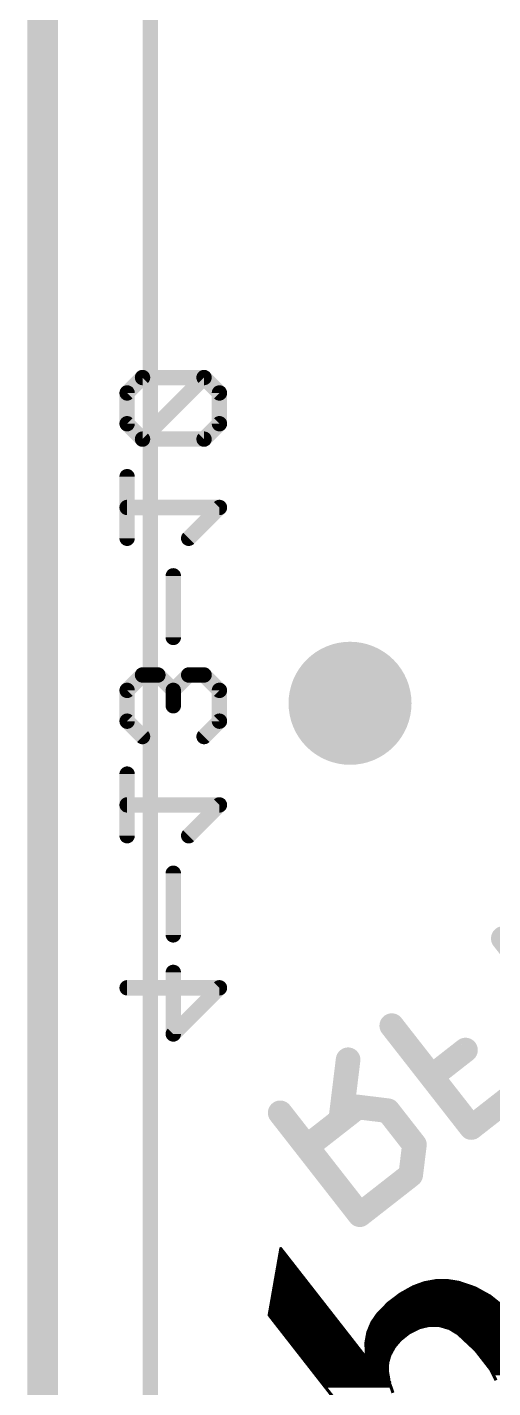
# Model space of a CAD drawing. Extents: x -0.1 to 20.3, y -11.4 to 28.1.
# Drawn here: x -0.13 to 3.72, y 8.32 to 19.55 of the extents above; entities that cross this region are included whole.
import ezdxf

# ---------------------------------------------------------------- set-up
doc = ezdxf.new("R2010")
doc.units = 0
for name, color, linetype in [('1', 12, 'CONTINUOUS'), ('16', 132, 'CONTINUOUS'), ('18', 110, 'CONTINUOUS'), ('20', 53, 'CONTINUOUS'), ('21', 41, 'CONTINUOUS'), ('22', 40, 'CONTINUOUS')]:
    doc.layers.add(name, color=color, linetype=linetype)

# ---------------------------------------------------------------- blocks, each defined once
blk = doc.blocks.new('ROUNDV')
at = {"const_width": 0.5}
blk.add_lwpolyline([(0, -0.25, 1), (0, 0.25, 1), (0, -0.25)], format="xyb", dxfattribs=at)

msp = doc.modelspace()

# ---------------------------------------------------------------- linework, layer by layer
at = {"layer": '1', "const_width": 0.254}
msp.add_lwpolyline([(0, 27.94), (0, 0)], dxfattribs=at)
at = {"layer": '16'}
for points, const_width in [([(0, 27.94), (0, 0)], 0.254), ([(0.8256, 16.6594), (0.6985, 16.5323)], 0.127), ([(1.334, 16.6594), (0.8256, 16.6594)], 0.127), ([(0.8256, 16.151), (1.334, 16.6594)], 0.127), ([(1.4612, 16.5323), (1.334, 16.6594)], 0.127), ([(0.6985, 16.5323), (0.6985, 16.2781)], 0.127), ([(1.4612, 16.2781), (1.4612, 16.5323)], 0.127), ([(0.6985, 16.2781), (0.8256, 16.151)], 0.127), ([(1.334, 16.151), (1.4612, 16.2781)], 0.127), ([(0.8256, 16.151), (1.334, 16.151)], 0.127), ([(0.6985, 15.3324), (0.6985, 15.8408)], 0.127), ([(1.4612, 15.5866), (0.6985, 15.5866)], 0.127), ([(1.2069, 15.3324), (1.4612, 15.5866)], 0.127), ([(1.0798, 14.5138), (1.0798, 15.0222)], 0.127), ([(0.8256, 14.2037), (0.6985, 14.0766)], 0.127), ([(0.9527, 14.2037), (0.8256, 14.2037)], 0.127), ([(1.0798, 14.0766), (0.9527, 14.2037)], 0.127), ([(1.2069, 14.2037), (1.0798, 14.0766)], 0.127), ([(1.334, 14.2037), (1.2069, 14.2037)], 0.127), ([(1.4612, 14.0766), (1.334, 14.2037)], 0.127), ([(0.6985, 14.0766), (0.6985, 13.8223)], 0.127), ([(1.0798, 14.0766), (1.0798, 13.9495)], 0.127), ([(1.4612, 13.8223), (1.4612, 14.0766)], 0.127), ([(0.6985, 13.8223), (0.8256, 13.6952)], 0.127), ([(1.334, 13.6952), (1.4612, 13.8223)], 0.127), ([(0.6985, 12.8767), (0.6985, 13.3851)], 0.127), ([(1.4612, 13.1309), (0.6985, 13.1309)], 0.127), ([(1.2069, 12.8767), (1.4612, 13.1309)], 0.127), ([(1.0798, 12.0581), (1.0798, 12.5665)], 0.127), ([(1.0798, 11.2395), (1.0798, 11.7479)], 0.127), ([(0.6985, 11.6208), (1.4612, 11.6208)], 0.127), ([(1.4612, 11.6208), (1.0798, 11.2395)], 0.127)]:
    msp.add_lwpolyline(points, dxfattribs=dict(at, const_width=const_width))
at = {"layer": '16', "const_width": 0.0635}
for points in [[(0.8256, 16.6912, 1), (0.8256, 16.6277)], [(0.8481, 16.637, 1), (0.8032, 16.6819)], [(1.3565, 16.6819, 1), (1.3116, 16.637)], [(1.3565, 16.637, 1), (1.3116, 16.6819)], [(1.334, 16.6277, 1), (1.334, 16.6912)], [(0.7303, 16.5323, 1), (0.6667, 16.5323)], [(0.676, 16.5547, 1), (0.721, 16.5098)], [(1.4929, 16.5323, 1), (1.4294, 16.5323)], [(1.4387, 16.5098, 1), (1.4836, 16.5547)], [(0.6667, 16.2781, 1), (0.7303, 16.2781)], [(0.721, 16.3005, 1), (0.676, 16.2556)], [(1.4294, 16.2781, 1), (1.4929, 16.2781)], [(1.4836, 16.2556, 1), (1.4387, 16.3005)], [(0.8256, 16.1827, 1), (0.8256, 16.1192)], [(0.8032, 16.1734, 1), (0.8481, 16.1285)], [(0.8032, 16.1285, 1), (0.8481, 16.1734)], [(1.3116, 16.1734, 1), (1.3565, 16.1285)], [(1.334, 16.1192, 1), (1.334, 16.1827)], [(0.7303, 15.8408, 1), (0.6667, 15.8408)], [(0.6985, 15.6184, 1), (0.6985, 15.5549)], [(1.4836, 15.5642, 1), (1.4387, 15.6091)], [(1.4612, 15.5549, 1), (1.4612, 15.6184)], [(0.6667, 15.3324, 1), (0.7303, 15.3324)], [(1.1845, 15.3548, 1), (1.2294, 15.3099)], [(1.1116, 15.0222, 1), (1.0481, 15.0222)], [(1.0481, 14.5138, 1), (1.1116, 14.5138)], [(0.8256, 14.2354, 1), (0.8256, 14.1719)], [(0.8481, 14.1812, 1), (0.8032, 14.2261)], [(0.9752, 14.2261, 1), (0.9303, 14.1812)], [(0.9527, 14.1719, 1), (0.9527, 14.2354)], [(1.2069, 14.2354, 1), (1.2069, 14.1719)], [(1.2294, 14.1812, 1), (1.1845, 14.2261)], [(1.3565, 14.2261, 1), (1.3116, 14.1812)], [(1.334, 14.1719, 1), (1.334, 14.2354)], [(0.7303, 14.0766, 1), (0.6667, 14.0766)], [(0.676, 14.099, 1), (0.721, 14.0541)], [(1.1116, 14.0766, 1), (1.0481, 14.0766)], [(1.0574, 14.099, 1), (1.1023, 14.0541)], [(1.0574, 14.0541, 1), (1.1023, 14.099)], [(1.4929, 14.0766, 1), (1.4294, 14.0766)], [(1.4387, 14.0541, 1), (1.4836, 14.099)], [(1.0481, 13.9495, 1), (1.1116, 13.9495)], [(0.6667, 13.8223, 1), (0.7303, 13.8223)], [(0.721, 13.8448, 1), (0.676, 13.7999)], [(1.4294, 13.8223, 1), (1.4929, 13.8223)], [(1.4836, 13.7999, 1), (1.4387, 13.8448)], [(0.8032, 13.6728, 1), (0.8481, 13.7177)], [(1.3116, 13.7177, 1), (1.3565, 13.6728)], [(0.7303, 13.3851, 1), (0.6667, 13.3851)], [(0.6985, 13.1626, 1), (0.6985, 13.0991)], [(1.4836, 13.1084, 1), (1.4387, 13.1533)], [(1.4612, 13.0991, 1), (1.4612, 13.1626)], [(1.1845, 12.8991, 1), (1.2294, 12.8542)], [(0.6667, 12.8767, 1), (0.7303, 12.8767)], [(1.1116, 12.5665, 1), (1.0481, 12.5665)], [(1.0481, 12.0581, 1), (1.1116, 12.0581)], [(1.1116, 11.7479, 1), (1.0481, 11.7479)], [(0.6985, 11.6526, 1), (0.6985, 11.5891)], [(1.4836, 11.5984, 1), (1.4387, 11.6433)], [(1.4612, 11.5891, 1), (1.4612, 11.6526)], [(1.0574, 11.262, 1), (1.1023, 11.217)], [(1.0481, 11.2395, 1), (1.1116, 11.2395)]]:
    msp.add_lwpolyline(points, format="xyb", dxfattribs=at)
at = {"layer": '20', "const_width": 0.2032}
msp.add_lwpolyline([(0, 0), (0, 27.94)], dxfattribs=at)
at = {"layer": '21', "const_width": 0.127}
msp.add_lwpolyline([(0.89, 5.97), (0.89, 21.97)], dxfattribs=at)
at = {"layer": '22'}
for points, const_width in [([(3.8061, 12.0286), (4.4635, 11.1872)], 0.2032), ([(2.8846, 11.3086), (3.542, 10.4673)], 0.2032), ([(2.4627, 10.5273), (2.524, 11.0269)], 0.2032), ([(3.2133, 10.888), (3.4937, 11.1071)], 0.2032), ([(3.542, 10.4673), (4.1029, 10.9055)], 0.2032), ([(1.9631, 10.5887), (2.6205, 9.7473)], 0.2032), ([(2.6029, 10.6369), (2.1822, 10.3082)], 0.2032), ([(2.8527, 10.6062), (2.6029, 10.6369)], 0.2032), ([(3.0718, 10.3258), (2.8527, 10.6062)], 0.2032), ([(3.0412, 10.076), (3.0718, 10.3258)], 0.2032), ([(2.6205, 9.7473), (3.0412, 10.076)], 0.2032), ([(1.968, 9.4674), (1.8717, 8.9182)], 0.0254), ([(1.9603, 9.4234), (2.0024, 9.4234)], 0.0254), ([(1.9648, 9.4488), (1.9825, 9.4488)], 0.0254), ([(2.6576, 8.5847), (1.968, 9.4674)], 0.0254), ([(1.9425, 9.3218), (2.0817, 9.3218)], 0.0254), ([(1.9469, 9.3472), (2.0619, 9.3472)], 0.0254), ([(1.9514, 9.3726), (2.0421, 9.3726)], 0.0254), ([(1.9559, 9.398), (2.0222, 9.398)], 0.0254), ([(1.9247, 9.2202), (2.1611, 9.2202)], 0.0254), ([(1.9291, 9.2456), (2.1413, 9.2456)], 0.0254), ([(1.9336, 9.271), (2.1214, 9.271)], 0.0254), ([(1.938, 9.2964), (2.1016, 9.2964)], 0.0254), ([(3.2475, 9.203), (3.1526, 9.1855)], 0.0254), ([(3.3441, 9.2042), (3.2475, 9.203)], 0.0254), ([(3.4394, 9.189), (3.3441, 9.2042)], 0.0254), ([(1.9024, 9.0932), (2.2603, 9.0932)], 0.0254), ([(1.9068, 9.1186), (2.2405, 9.1186)], 0.0254), ([(1.9113, 9.144), (2.2207, 9.144)], 0.0254), ([(1.9157, 9.1694), (2.2008, 9.1694)], 0.0254), ([(1.9202, 9.1948), (2.181, 9.1948)], 0.0254), ([(2.9549, 9.0923), (2.8571, 9.0181)], 0.0254), ([(3.0621, 9.1521), (2.9549, 9.0923)], 0.0254), ([(2.9564, 9.0932), (3.664, 9.0932)], 0.0254), ([(3.002, 9.1186), (3.6178, 9.1186)], 0.0254), ([(3.0476, 9.144), (3.5709, 9.144)], 0.0254), ([(3.1526, 9.1855), (3.0621, 9.1521)], 0.0254), ([(3.1091, 9.1694), (3.4967, 9.1694)], 0.0254), ([(3.2032, 9.1948), (3.4031, 9.1948)], 0.0254), ([(3.5732, 9.1432), (3.4394, 9.189)], 0.0254), ([(3.697, 9.075), (3.5732, 9.1432)], 0.0254), ([(1.8845, 8.9916), (2.3397, 8.9916)], 0.0254), ([(1.889, 9.017), (2.3199, 9.017)], 0.0254), ([(1.8935, 9.0424), (2.3, 9.0424)], 0.0254), ([(1.8979, 9.0678), (2.2802, 9.0678)], 0.0254), ([(2.8571, 9.0181), (2.7707, 8.9309)], 0.0254), ([(2.8308, 8.9916), (3.8007, 8.9916)], 0.0254), ([(2.856, 9.017), (3.7692, 9.017)], 0.0254), ([(2.8891, 9.0424), (3.7376, 9.0424)], 0.0254), ([(2.9226, 9.0678), (3.706, 9.0678)], 0.0254), ([(3.8072, 8.9864), (3.697, 9.075)], 0.0254), ([(1.8717, 8.9182), (3.1336, 7.303)], 0.0254), ([(1.8739, 8.9154), (2.3993, 8.9154)], 0.0254), ([(1.8756, 8.9408), (2.3794, 8.9408)], 0.0254), ([(1.8801, 8.9662), (2.3596, 8.9662)], 0.0254), ([(1.8937, 8.89), (2.4191, 8.89)], 0.0254), ([(1.9136, 8.8646), (2.4389, 8.8646)], 0.0254), ([(2.7707, 8.9309), (2.7205, 8.8581)], 0.0254), ([(2.7249, 8.8646), (3.9133, 8.8646)], 0.0254), ([(2.7425, 8.89), (3.8911, 8.89)], 0.0254), ([(2.76, 8.9154), (3.869, 8.9154)], 0.0254), ([(2.7805, 8.9408), (3.8469, 8.9408)], 0.0254), ([(2.8057, 8.9662), (3.8248, 8.9662)], 0.0254), ([(1.9334, 8.8392), (2.4588, 8.8392)], 0.0254), ([(1.9533, 8.8138), (2.4786, 8.8138)], 0.0254), ([(1.9731, 8.7884), (2.4985, 8.7884)], 0.0254), ([(1.9929, 8.763), (2.5183, 8.763)], 0.0254), ([(2.6867, 8.7763), (2.671, 8.6892)], 0.0254), ([(2.6843, 8.763), (3.0171, 8.763)], 0.0254), ([(2.7205, 8.8581), (2.6867, 8.7763)], 0.0254), ([(2.6917, 8.7884), (3.0606, 8.7884)], 0.0254), ([(2.7022, 8.8138), (3.1112, 8.8138)], 0.0254), ([(2.7127, 8.8392), (3.9354, 8.8392)], 0.0254), ([(2.9559, 8.7146), (3.0293, 8.7727)], 0.0254), ([(3.0293, 8.7727), (3.113, 8.8147)], 0.0254), ([(3.113, 8.8147), (3.195, 8.8342)], 0.0254), ([(3.195, 8.8342), (3.2794, 8.8321)], 0.0254), ([(3.2794, 8.8321), (3.3604, 8.8083)], 0.0254), ([(3.3417, 8.8138), (3.956, 8.8138)], 0.0254), ([(3.3604, 8.8083), (3.4325, 8.7646)], 0.0254), ([(3.3933, 8.7884), (3.9711, 8.7884)], 0.0254), ([(3.4325, 8.7646), (3.578, 8.6284)], 0.0254), ([(3.4342, 8.763), (3.9861, 8.763)], 0.0254), ([(2.0128, 8.7376), (2.5382, 8.7376)], 0.0254), ([(2.0326, 8.7122), (2.558, 8.7122)], 0.0254), ([(2.0525, 8.6868), (2.5779, 8.6868)], 0.0254), ([(2.0723, 8.6614), (2.5977, 8.6614)], 0.0254), ([(2.671, 8.6892), (2.6741, 8.6008)], 0.0254), ([(2.6711, 8.6868), (2.9325, 8.6868)], 0.0254), ([(2.672, 8.6614), (2.911, 8.6614)], 0.0254), ([(2.6752, 8.7122), (2.9539, 8.7122)], 0.0254), ([(2.6798, 8.7376), (2.985, 8.7376)], 0.0254), ([(2.8699, 8.5894), (2.9067, 8.6563)], 0.0254), ([(2.9067, 8.6563), (2.9559, 8.7146)], 0.0254), ([(3.4614, 8.7376), (4.0012, 8.7376)], 0.0254), ([(3.4885, 8.7122), (4.0163, 8.7122)], 0.0254), ([(3.5156, 8.6868), (4.0313, 8.6868)], 0.0254), ([(3.5427, 8.6614), (4.0464, 8.6614)], 0.0254), ([(2.0922, 8.636), (2.6175, 8.636)], 0.0254), ([(2.112, 8.6106), (2.6374, 8.6106)], 0.0254), ([(2.1319, 8.5852), (2.6572, 8.5852)], 0.0254), ([(2.1517, 8.5598), (2.6771, 8.5598)], 0.0254), ([(2.1715, 8.5344), (2.6969, 8.5344)], 0.0254), ([(2.8484, 8.3405), (2.6576, 8.5847)], 0.0254), ([(2.6729, 8.636), (2.8956, 8.636)], 0.0254), ([(2.6738, 8.6106), (2.8816, 8.6106)], 0.0254), ([(2.6741, 8.6008), (2.8571, 8.3666)], 0.0254), ([(2.6863, 8.5852), (2.8687, 8.5852)], 0.0254), ([(2.7061, 8.5598), (2.8611, 8.5598)], 0.0254), ([(2.726, 8.5344), (2.8536, 8.5344)], 0.0254), ([(2.8476, 8.4615), (2.8513, 8.5267)], 0.0254), ([(2.8513, 8.5267), (2.8699, 8.5894)], 0.0254), ([(3.5698, 8.636), (4.0615, 8.636)], 0.0254), ([(3.578, 8.6284), (3.7004, 8.4711)], 0.0254), ([(3.5918, 8.6106), (4.0726, 8.6106)], 0.0254), ([(3.6116, 8.5852), (4.082, 8.5852)], 0.0254), ([(3.6314, 8.5598), (4.0914, 8.5598)], 0.0254), ([(3.6511, 8.5344), (4.1008, 8.5344)], 0.0254), ([(2.1914, 8.509), (2.7168, 8.509)], 0.0254), ([(2.2112, 8.4836), (2.7366, 8.4836)], 0.0254), ([(2.2311, 8.4582), (2.7565, 8.4582)], 0.0254), ([(2.2509, 8.4328), (2.7763, 8.4328)], 0.0254), ([(2.7458, 8.509), (2.8503, 8.509)], 0.0254), ([(2.7657, 8.4836), (2.8489, 8.4836)], 0.0254), ([(2.7855, 8.4582), (2.8482, 8.4582)], 0.0254), ([(2.8054, 8.4328), (2.8527, 8.4328)], 0.0254), ([(2.859, 8.3971), (2.8476, 8.4615)], 0.0254), ([(3.6709, 8.509), (4.1102, 8.509)], 0.0254), ([(3.6907, 8.4836), (4.1196, 8.4836)], 0.0254), ([(3.7004, 8.4711), (3.7463, 8.3806)], 0.0254), ([(3.707, 8.4582), (4.129, 8.4582)], 0.0254), ([(3.7198, 8.4328), (4.1384, 8.4328)], 0.0254), ([(2.2708, 8.4074), (2.7961, 8.4074)], 0.0254), ([(2.2906, 8.382), (2.816, 8.382)], 0.0254), ([(2.3105, 8.3566), (2.8358, 8.3566)], 0.0254), ([(2.3303, 8.3312), (2.8756, 8.3312)], 0.0254), ([(2.8252, 8.4074), (2.8572, 8.4074)], 0.0254), ([(2.8451, 8.382), (2.86, 8.382)], 0.0254), ([(2.8584, 8.3483), (2.8484, 8.3405)], 0.0254), ([(2.8571, 8.3666), (2.8678, 8.3653)], 0.0254), ([(2.8617, 8.3501), (2.8584, 8.3483)], 0.0254), ([(2.8597, 8.388), (2.859, 8.3971)], 0.0254), ([(2.8602, 8.3781), (2.8597, 8.388)], 0.0254), ([(2.8646, 8.3693), (2.8602, 8.3781)], 0.0254), ([(2.8655, 8.3501), (2.8617, 8.3501)], 0.0254), ([(2.8678, 8.3653), (2.8646, 8.3693)], 0.0254), ([(2.8688, 8.3482), (2.8655, 8.3501)], 0.0254), ([(2.8707, 8.345), (2.8688, 8.3482)], 0.0254), ([(2.8949, 8.2769), (2.8707, 8.345)], 0.0254)]:
    msp.add_lwpolyline(points, dxfattribs=dict(at, const_width=const_width))
for points, const_width in [([(3.8461, 12.0599, 1), (3.7661, 11.9973)], 0.1016), ([(2.9246, 11.3399, 1), (2.8446, 11.2774)], 0.1016), ([(2.5744, 11.0207, 1), (2.4736, 11.0331)], 0.1016), ([(3.525, 11.067, 1), (3.4625, 11.1471)], 0.1016), ([(3.182, 10.928, 1), (3.2446, 10.8479)], 0.1016), ([(2.0031, 10.62, 1), (1.9231, 10.5574)], 0.1016), ([(2.6091, 10.6873, 1), (2.5967, 10.5865)], 0.1016), ([(2.6342, 10.5969, 1), (2.5716, 10.6769)], 0.1016), ([(2.8927, 10.6375, 1), (2.8127, 10.575)], 0.1016), ([(2.8465, 10.5558, 1), (2.8589, 10.6567)], 0.1016), ([(2.4123, 10.5335, 1), (2.5131, 10.5212)], 0.1016), ([(3.5107, 10.5073, 1), (3.5732, 10.4272)], 0.1016), ([(3.5019, 10.436, 1), (3.582, 10.4985)], 0.1016), ([(2.151, 10.3483, 1), (2.2135, 10.2682)], 0.1016), ([(3.1222, 10.3196, 1), (3.0214, 10.332)], 0.1016), ([(3.0318, 10.2945, 1), (3.1118, 10.3571)], 0.1016), ([(2.9907, 10.0822, 1), (3.0916, 10.0698)], 0.1016), ([(3.0724, 10.036, 1), (3.0099, 10.116)], 0.1016), ([(2.5892, 9.7873, 1), (2.6517, 9.7073)], 0.1016), ([(2.5804, 9.716, 1), (2.6605, 9.7786)], 0.1016), ([(1.9603, 9.4298, 1), (1.9603, 9.4171)], 0.0127), ([(1.9648, 9.4551, 1), (1.9648, 9.4425)], 0.0127), ([(1.973, 9.4713, 1), (1.963, 9.4634)], 0.0127), ([(1.9743, 9.4663, 1), (1.9618, 9.4685)], 0.0127), ([(1.9825, 9.4425, 1), (1.9825, 9.4551)], 0.0127), ([(2.0024, 9.4171, 1), (2.0024, 9.4298)], 0.0127), ([(1.9425, 9.3281, 1), (1.9425, 9.3155)], 0.0127), ([(1.9469, 9.3536, 1), (1.9469, 9.3409)], 0.0127), ([(1.9514, 9.3789, 1), (1.9514, 9.3663)], 0.0127), ([(1.9559, 9.4043, 1), (1.9559, 9.3917)], 0.0127), ([(2.0222, 9.3917, 1), (2.0222, 9.4043)], 0.0127), ([(2.0421, 9.3663, 1), (2.0421, 9.3789)], 0.0127), ([(2.0619, 9.3409, 1), (2.0619, 9.3536)], 0.0127), ([(2.0817, 9.3155, 1), (2.0817, 9.3281)], 0.0127), ([(1.9247, 9.2265, 1), (1.9247, 9.2139)], 0.0127), ([(1.9291, 9.2519, 1), (1.9291, 9.2393)], 0.0127), ([(1.9336, 9.2774, 1), (1.9336, 9.2647)], 0.0127), ([(1.938, 9.3027, 1), (1.938, 9.2901)], 0.0127), ([(2.1016, 9.2901, 1), (2.1016, 9.3027)], 0.0127), ([(2.1214, 9.2647, 1), (2.1214, 9.2774)], 0.0127), ([(2.1413, 9.2393, 1), (2.1413, 9.2519)], 0.0127), ([(2.1611, 9.2139, 1), (2.1611, 9.2265)], 0.0127), ([(3.2475, 9.2094, 1), (3.2476, 9.1967)], 0.0127), ([(3.2487, 9.1968, 1), (3.2464, 9.2092)], 0.0127), ([(3.3451, 9.2105, 1), (3.3431, 9.1979)], 0.0127), ([(3.3441, 9.1979, 1), (3.344, 9.2105)], 0.0127), ([(1.9024, 9.0996, 1), (1.9024, 9.0869)], 0.0127), ([(1.9068, 9.125, 1), (1.9068, 9.1123)], 0.0127), ([(1.9113, 9.1503, 1), (1.9113, 9.1377)], 0.0127), ([(1.9157, 9.1758, 1), (1.9157, 9.1631)], 0.0127), ([(1.9202, 9.2012, 1), (1.9202, 9.1885)], 0.0127), ([(2.181, 9.1885, 1), (2.181, 9.2012)], 0.0127), ([(2.2008, 9.1631, 1), (2.2008, 9.1758)], 0.0127), ([(2.2207, 9.1377, 1), (2.2207, 9.1503)], 0.0127), ([(2.2405, 9.1123, 1), (2.2405, 9.125)], 0.0127), ([(2.2603, 9.0869, 1), (2.2603, 9.0996)], 0.0127), ([(2.9518, 9.0979, 1), (2.958, 9.0868)], 0.0127), ([(2.9564, 9.0996, 1), (2.9564, 9.0869)], 0.0127), ([(2.9587, 9.0873, 1), (2.951, 9.0974)], 0.0127), ([(3.002, 9.125, 1), (3.002, 9.1123)], 0.0127), ([(3.0476, 9.1503, 1), (3.0476, 9.1377)], 0.0127), ([(3.0599, 9.158, 1), (3.0642, 9.1461)], 0.0127), ([(3.0651, 9.1465, 1), (3.059, 9.1576)], 0.0127), ([(3.1091, 9.1758, 1), (3.1091, 9.1631)], 0.0127), ([(3.1515, 9.1917, 1), (3.1538, 9.1792)], 0.0127), ([(3.1548, 9.1795, 1), (3.1504, 9.1914)], 0.0127), ([(3.2032, 9.2012, 1), (3.2032, 9.1885)], 0.0127), ([(3.4031, 9.1885, 1), (3.4031, 9.2012)], 0.0127), ([(3.4415, 9.195, 1), (3.4373, 9.183)], 0.0127), ([(3.4384, 9.1827, 1), (3.4404, 9.1953)], 0.0127), ([(3.4967, 9.1631, 1), (3.4967, 9.1758)], 0.0127), ([(3.5762, 9.1488, 1), (3.5701, 9.1377)], 0.0127), ([(3.5709, 9.1377, 1), (3.5709, 9.1503)], 0.0127), ([(3.5711, 9.1372, 1), (3.5752, 9.1492)], 0.0127), ([(3.6178, 9.1123, 1), (3.6178, 9.125)], 0.0127), ([(3.664, 9.0869, 1), (3.664, 9.0996)], 0.0127), ([(1.8845, 8.9979, 1), (1.8845, 8.9853)], 0.0127), ([(1.889, 9.0234, 1), (1.889, 9.0107)], 0.0127), ([(1.8935, 9.0488, 1), (1.8935, 9.0361)], 0.0127), ([(1.8979, 9.0741, 1), (1.8979, 9.0615)], 0.0127), ([(2.2802, 9.0615, 1), (2.2802, 9.0741)], 0.0127), ([(2.3, 9.0361, 1), (2.3, 9.0488)], 0.0127), ([(2.3199, 9.0107, 1), (2.3199, 9.0234)], 0.0127), ([(2.3397, 8.9853, 1), (2.3397, 8.9979)], 0.0127), ([(2.8308, 8.9979, 1), (2.8308, 8.9853)], 0.0127), ([(2.856, 9.0234, 1), (2.856, 9.0107)], 0.0127), ([(2.8533, 9.0232, 1), (2.8609, 9.0131)], 0.0127), ([(2.8616, 9.0136, 1), (2.8526, 9.0226)], 0.0127), ([(2.8891, 9.0488, 1), (2.8891, 9.0361)], 0.0127), ([(2.9226, 9.0741, 1), (2.9226, 9.0615)], 0.0127), ([(3.701, 9.0799, 1), (3.693, 9.07)], 0.0127), ([(3.6939, 9.0694, 1), (3.7001, 9.0806)], 0.0127), ([(3.706, 9.0615, 1), (3.706, 9.0741)], 0.0127), ([(1.8767, 8.9221, 1), (1.8667, 8.9143)], 0.0127), ([(1.8654, 8.9193, 1), (1.8779, 8.9171)], 0.0127), ([(1.8739, 8.9217, 1), (1.8739, 8.9091)], 0.0127), ([(1.8756, 8.9472, 1), (1.8756, 8.9345)], 0.0127), ([(1.8801, 8.9726, 1), (1.8801, 8.9599)], 0.0127), ([(1.8937, 8.8963, 1), (1.8937, 8.8837)], 0.0127), ([(1.9136, 8.871, 1), (1.9136, 8.8583)], 0.0127), ([(2.3596, 8.9599, 1), (2.3596, 8.9726)], 0.0127), ([(2.3794, 8.9345, 1), (2.3794, 8.9472)], 0.0127), ([(2.3993, 8.9091, 1), (2.3993, 8.9217)], 0.0127), ([(2.4191, 8.8837, 1), (2.4191, 8.8963)], 0.0127), ([(2.4389, 8.8583, 1), (2.4389, 8.871)], 0.0127), ([(2.7249, 8.871, 1), (2.7249, 8.8583)], 0.0127), ([(2.7425, 8.8963, 1), (2.7425, 8.8837)], 0.0127), ([(2.76, 8.9217, 1), (2.76, 8.9091)], 0.0127), ([(2.7662, 8.9354, 1), (2.7752, 8.9265)], 0.0127), ([(2.776, 8.9273, 1), (2.7655, 8.9345)], 0.0127), ([(2.7805, 8.9472, 1), (2.7805, 8.9345)], 0.0127), ([(2.8057, 8.9726, 1), (2.8057, 8.9599)], 0.0127), ([(1.9334, 8.8455, 1), (1.9334, 8.8329)], 0.0127), ([(1.9533, 8.8201, 1), (1.9533, 8.8075)], 0.0127), ([(1.9731, 8.7948, 1), (1.9731, 8.7821)], 0.0127), ([(1.9929, 8.7693, 1), (1.9929, 8.7567)], 0.0127), ([(2.4588, 8.8329, 1), (2.4588, 8.8455)], 0.0127), ([(2.4786, 8.8075, 1), (2.4786, 8.8201)], 0.0127), ([(2.4985, 8.7821, 1), (2.4985, 8.7948)], 0.0127), ([(2.5183, 8.7567, 1), (2.5183, 8.7693)], 0.0127), ([(2.6843, 8.7693, 1), (2.6843, 8.7567)], 0.0127), ([(2.6809, 8.7787, 1), (2.6926, 8.7739)], 0.0127), ([(2.693, 8.7752, 1), (2.6805, 8.7774)], 0.0127), ([(2.6917, 8.7948, 1), (2.6917, 8.7821)], 0.0127), ([(2.7022, 8.8201, 1), (2.7022, 8.8075)], 0.0127), ([(2.7127, 8.8455, 1), (2.7127, 8.8329)], 0.0127), ([(2.7152, 8.8617, 1), (2.7257, 8.8545)], 0.0127), ([(2.7263, 8.8557, 1), (2.7146, 8.8605)], 0.0127), ([(3.0171, 8.7567, 1), (3.0171, 8.7693)], 0.0127), ([(3.0264, 8.7783, 1), (3.0321, 8.767)], 0.0127), ([(3.0332, 8.7677, 1), (3.0254, 8.7777)], 0.0127), ([(3.0606, 8.7821, 1), (3.0606, 8.7948)], 0.0127), ([(3.1115, 8.8209, 1), (3.1144, 8.8085)], 0.0127), ([(3.1158, 8.809, 1), (3.1101, 8.8204)], 0.0127), ([(3.1112, 8.8075, 1), (3.1112, 8.8201)], 0.0127), ([(3.1952, 8.8406, 1), (3.1949, 8.8279)], 0.0127), ([(3.1965, 8.8281, 1), (3.1936, 8.8404)], 0.0127), ([(3.2812, 8.8382, 1), (3.2776, 8.826)], 0.0127), ([(3.2792, 8.8257, 1), (3.2795, 8.8384)], 0.0127), ([(3.3417, 8.8201, 1), (3.3417, 8.8075)], 0.0127), ([(3.3636, 8.8138, 1), (3.3571, 8.8029)], 0.0127), ([(3.3586, 8.8023, 1), (3.3621, 8.8144)], 0.0127), ([(3.3933, 8.7948, 1), (3.3933, 8.7821)], 0.0127), ([(3.4369, 8.7693, 1), (3.4282, 8.76)], 0.0127), ([(3.4342, 8.7693, 1), (3.4342, 8.7567)], 0.0127), ([(3.4292, 8.7592, 1), (3.4358, 8.77)], 0.0127), ([(2.0128, 8.7439, 1), (2.0128, 8.7313)], 0.0127), ([(2.0326, 8.7186, 1), (2.0326, 8.7059)], 0.0127), ([(2.0525, 8.6931, 1), (2.0525, 8.6805)], 0.0127), ([(2.0723, 8.6677, 1), (2.0723, 8.6551)], 0.0127), ([(2.5382, 8.7313, 1), (2.5382, 8.7439)], 0.0127), ([(2.558, 8.7059, 1), (2.558, 8.7186)], 0.0127), ([(2.5779, 8.6805, 1), (2.5779, 8.6931)], 0.0127), ([(2.5977, 8.6551, 1), (2.5977, 8.6677)], 0.0127), ([(2.6774, 8.6894, 1), (2.6647, 8.689)], 0.0127), ([(2.6648, 8.6903, 1), (2.6773, 8.6881)], 0.0127), ([(2.6711, 8.6931, 1), (2.6711, 8.6805)], 0.0127), ([(2.672, 8.6677, 1), (2.672, 8.6551)], 0.0127), ([(2.6752, 8.7186, 1), (2.6752, 8.7059)], 0.0127), ([(2.6798, 8.7439, 1), (2.6798, 8.7313)], 0.0127), ([(2.9019, 8.6603, 1), (2.9116, 8.6522)], 0.0127), ([(2.9123, 8.6532, 1), (2.9011, 8.6593)], 0.0127), ([(2.911, 8.6551, 1), (2.911, 8.6677)], 0.0127), ([(2.9325, 8.6805, 1), (2.9325, 8.6931)], 0.0127), ([(2.952, 8.7195, 1), (2.9598, 8.7096)], 0.0127), ([(2.9608, 8.7105, 1), (2.951, 8.7187)], 0.0127), ([(2.9539, 8.7059, 1), (2.9539, 8.7186)], 0.0127), ([(2.985, 8.7313, 1), (2.985, 8.7439)], 0.0127), ([(3.4614, 8.7439, 1), (3.4614, 8.7313)], 0.0127), ([(3.4885, 8.7186, 1), (3.4885, 8.7059)], 0.0127), ([(3.5156, 8.6931, 1), (3.5156, 8.6805)], 0.0127), ([(3.5427, 8.6677, 1), (3.5427, 8.6551)], 0.0127), ([(2.0922, 8.6424, 1), (2.0922, 8.6297)], 0.0127), ([(2.112, 8.6169, 1), (2.112, 8.6043)], 0.0127), ([(2.1319, 8.5915, 1), (2.1319, 8.5789)], 0.0127), ([(2.1517, 8.5662, 1), (2.1517, 8.5535)], 0.0127), ([(2.1715, 8.5407, 1), (2.1715, 8.5281)], 0.0127), ([(2.6175, 8.6297, 1), (2.6175, 8.6424)], 0.0127), ([(2.6374, 8.6043, 1), (2.6374, 8.6169)], 0.0127), ([(2.6626, 8.5886, 1), (2.6526, 8.5808)], 0.0127), ([(2.6526, 8.5808, 1), (2.6626, 8.5886)], 0.0127), ([(2.6572, 8.5789, 1), (2.6572, 8.5915)], 0.0127), ([(2.6729, 8.6424, 1), (2.6729, 8.6297)], 0.0127), ([(2.6738, 8.6169, 1), (2.6738, 8.6043)], 0.0127), ([(2.6791, 8.6047, 1), (2.6691, 8.5969)], 0.0127), ([(2.6678, 8.6006, 1), (2.6805, 8.601)], 0.0127), ([(2.6771, 8.5535, 1), (2.6771, 8.5662)], 0.0127), ([(2.6863, 8.5915, 1), (2.6863, 8.5789)], 0.0127), ([(2.6969, 8.5281, 1), (2.6969, 8.5407)], 0.0127), ([(2.7061, 8.5662, 1), (2.7061, 8.5535)], 0.0127), ([(2.726, 8.5407, 1), (2.726, 8.5281)], 0.0127), ([(2.8577, 8.5264, 1), (2.845, 8.5271)], 0.0127), ([(2.8536, 8.5281, 1), (2.8536, 8.5407)], 0.0127), ([(2.8611, 8.5535, 1), (2.8611, 8.5662)], 0.0127), ([(2.8644, 8.5925, 1), (2.8755, 8.5863)], 0.0127), ([(2.876, 8.5876, 1), (2.8638, 8.5912)], 0.0127), ([(2.8687, 8.5789, 1), (2.8687, 8.5915)], 0.0127), ([(2.8816, 8.6043, 1), (2.8816, 8.6169)], 0.0127), ([(2.8956, 8.6297, 1), (2.8956, 8.6424)], 0.0127), ([(3.5698, 8.6424, 1), (3.5698, 8.6297)], 0.0127), ([(3.583, 8.6323, 1), (3.573, 8.6245)], 0.0127), ([(3.5736, 8.6237, 1), (3.5823, 8.633)], 0.0127), ([(3.5918, 8.6169, 1), (3.5918, 8.6043)], 0.0127), ([(3.6116, 8.5915, 1), (3.6116, 8.5789)], 0.0127), ([(3.6314, 8.5662, 1), (3.6314, 8.5535)], 0.0127), ([(3.6511, 8.5407, 1), (3.6511, 8.5281)], 0.0127), ([(2.1914, 8.5153, 1), (2.1914, 8.5027)], 0.0127), ([(2.2112, 8.49, 1), (2.2112, 8.4773)], 0.0127), ([(2.2311, 8.4645, 1), (2.2311, 8.4519)], 0.0127), ([(2.2509, 8.4391, 1), (2.2509, 8.4265)], 0.0127), ([(2.7168, 8.5027, 1), (2.7168, 8.5153)], 0.0127), ([(2.7366, 8.4773, 1), (2.7366, 8.49)], 0.0127), ([(2.7458, 8.5153, 1), (2.7458, 8.5027)], 0.0127), ([(2.7565, 8.4519, 1), (2.7565, 8.4645)], 0.0127), ([(2.7657, 8.49, 1), (2.7657, 8.4773)], 0.0127), ([(2.7763, 8.4265, 1), (2.7763, 8.4391)], 0.0127), ([(2.7855, 8.4645, 1), (2.7855, 8.4519)], 0.0127), ([(2.8054, 8.4391, 1), (2.8054, 8.4265)], 0.0127), ([(2.8413, 8.4618, 1), (2.854, 8.4611)], 0.0127), ([(2.8539, 8.4626, 1), (2.8414, 8.4604)], 0.0127), ([(2.8453, 8.5285, 1), (2.8574, 8.5249)], 0.0127), ([(2.8482, 8.4519, 1), (2.8482, 8.4645)], 0.0127), ([(2.8489, 8.4773, 1), (2.8489, 8.49)], 0.0127), ([(2.8503, 8.5027, 1), (2.8503, 8.5153)], 0.0127), ([(2.8527, 8.4265, 1), (2.8527, 8.4391)], 0.0127), ([(3.6709, 8.5153, 1), (3.6709, 8.5027)], 0.0127), ([(3.6907, 8.49, 1), (3.6907, 8.4773)], 0.0127), ([(3.7061, 8.474, 1), (3.6947, 8.4683)], 0.0127), ([(3.6954, 8.4672, 1), (3.7054, 8.475)], 0.0127), ([(3.707, 8.4645, 1), (3.707, 8.4519)], 0.0127), ([(3.7198, 8.4391, 1), (3.7198, 8.4265)], 0.0127), ([(2.2708, 8.4138, 1), (2.2708, 8.4011)], 0.0127), ([(2.2906, 8.3883, 1), (2.2906, 8.3757)], 0.0127), ([(2.3105, 8.3629, 1), (2.3105, 8.3503)], 0.0127), ([(2.3303, 8.3376, 1), (2.3303, 8.3249)], 0.0127), ([(2.7961, 8.4011, 1), (2.7961, 8.4138)], 0.0127), ([(2.816, 8.3757, 1), (2.816, 8.3883)], 0.0127), ([(2.8252, 8.4138, 1), (2.8252, 8.4011)], 0.0127), ([(2.8358, 8.3503, 1), (2.8358, 8.3629)], 0.0127), ([(2.8451, 8.3883, 1), (2.8451, 8.3757)], 0.0127), ([(2.8445, 8.3455, 1), (2.8523, 8.3355)], 0.0127), ([(2.8434, 8.3366, 1), (2.8534, 8.3444)], 0.0127), ([(2.8579, 8.3729, 1), (2.8563, 8.3603)], 0.0127), ([(2.8554, 8.3539, 1), (2.8615, 8.3427)], 0.0127), ([(2.8521, 8.3627, 1), (2.8621, 8.3705)], 0.0127), ([(2.8653, 8.3976, 1), (2.8527, 8.3967)], 0.0127), ([(2.8527, 8.396, 1), (2.8653, 8.3982)], 0.0127), ([(2.866, 8.3884, 1), (2.8533, 8.3876)], 0.0127), ([(2.8533, 8.3875, 1), (2.866, 8.3884)], 0.0127), ([(2.8659, 8.381, 1), (2.8545, 8.3753)], 0.0127), ([(2.8539, 8.3778, 1), (2.8666, 8.3785)], 0.0127), ([(2.8623, 8.3433, 1), (2.8545, 8.3533)], 0.0127), ([(2.8618, 8.3565, 1), (2.8617, 8.3438)], 0.0127), ([(2.8572, 8.4011, 1), (2.8572, 8.4138)], 0.0127), ([(2.8696, 8.3732, 1), (2.8596, 8.3654)], 0.0127), ([(2.8648, 8.3446, 1), (2.8587, 8.3557)], 0.0127), ([(2.8589, 8.3665, 1), (2.8703, 8.3721)], 0.0127), ([(2.8687, 8.3556, 1), (2.8623, 8.3446)], 0.0127), ([(2.86, 8.3757, 1), (2.86, 8.3883)], 0.0127), ([(2.8742, 8.3514, 1), (2.8633, 8.345)], 0.0127), ([(2.8628, 8.3614, 1), (2.8728, 8.3692)], 0.0127), ([(2.8767, 8.3471, 1), (2.8647, 8.3428)], 0.0127), ([(2.8652, 8.3417, 1), (2.8762, 8.3482)], 0.0127), ([(2.8654, 8.3437, 1), (2.8656, 8.3564)], 0.0127), ([(2.8656, 8.3427, 1), (2.8719, 8.3537)], 0.0127), ([(2.867, 8.359, 1), (2.8685, 8.3716)], 0.0127), ([(2.8756, 8.3249, 1), (2.8756, 8.3376)], 0.0127)]:
    msp.add_lwpolyline(points, format="xyb", dxfattribs=dict(at, const_width=const_width))

# ---------------------------------------------------------------- block references
at = {"layer": '18', "xscale": 1.016, "yscale": 1.016}
msp.add_blockref('ROUNDV', (2.54, 13.97), dxfattribs=at)
msp.add_blockref('ROUNDV', (2.54, 13.97), dxfattribs=at)

doc.saveas('drawing.dxf')
